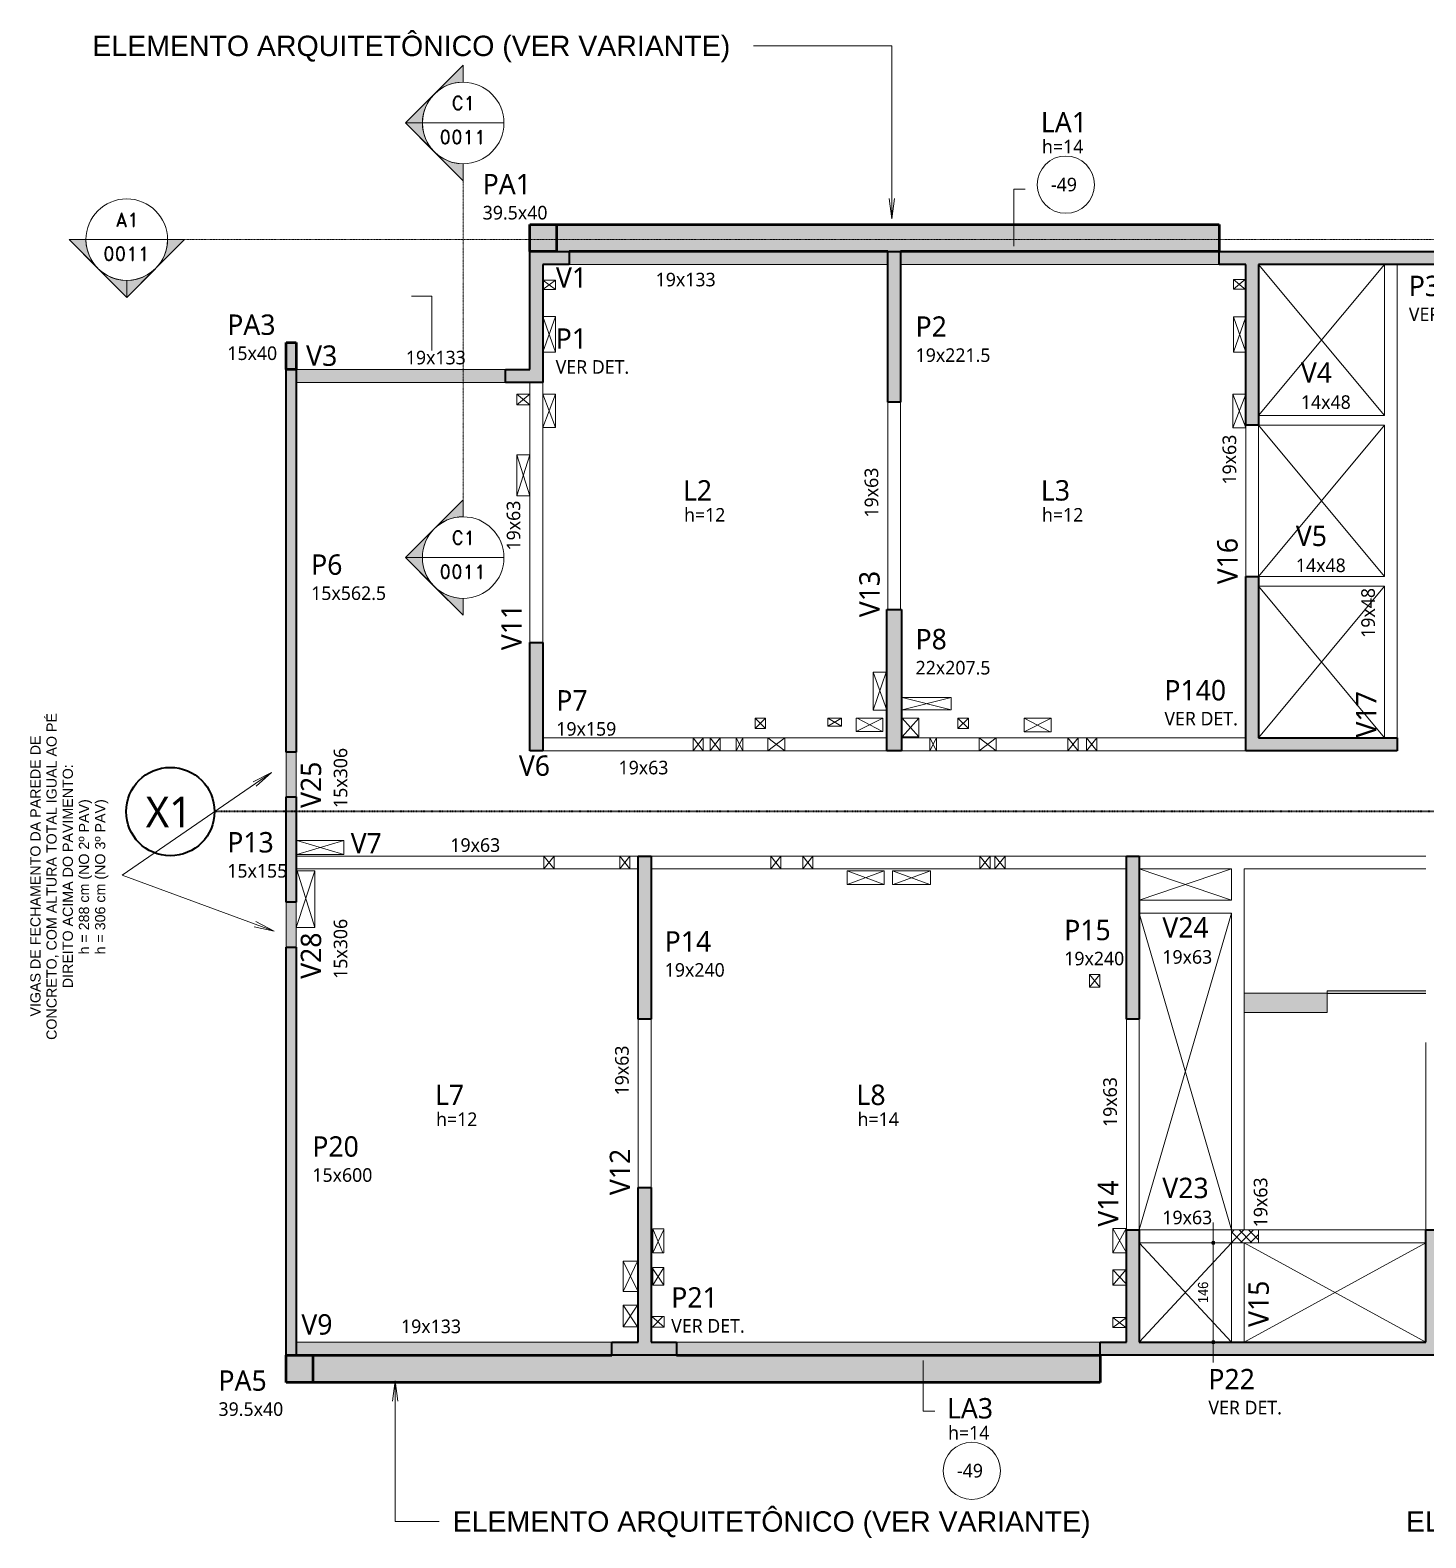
# Model space of a CAD drawing. Header units: centimetres. Extents: x -2102 to 22188, y -1637 to 88376.
# Drawn here: x 3818 to 5871, y -1185 to 1033 of the extents above; entities that cross this region are included whole.
import ezdxf

# ---------------------------------------------------------------- set-up
doc = ezdxf.new("R2010")
doc.units = ezdxf.units.CM
for name, pattern in [('Centro de 6 mm', [1.32, 0.6, -0.24, 0.24, -0.24]), ('Dash dot', [1.5875, 0.635, -0.47625, 0, -0.47625]), ('Traço', [0.635, 0.3175, -0.3175])]:
    doc.linetypes.add(name, pattern=pattern)
for name, color, linetype, lineweight in [('A-ANNO-DIMS', 7, 'Continuous', 9), ('A-ANNO-DIMS-100', 7, 'Continuous', 9), ('A-DETL-GENF', 7, 'Continuous', 9), ('A-DETL-THIN', 7, 'Continuous', 18), ('A-FLOR', 7, 'Continuous', 18), ('A-FLOR-IDEN', 7, 'Continuous', 9), ('A-GENM', 7, 'Continuous', 18), ('G-ANNO-SYMB', 7, 'Continuous', 9), ('G-ANNO-TEXT', 7, 'Continuous', 9), ('S-BEAM', 7, 'Continuous', 18), ('S-BEAM-HDLN', 7, 'Traço', 18), ('S-BEAM-IDEN', 7, 'Continuous', 9), ('S-COLS', 7, 'Continuous', 18), ('S-COLS-IDEN', 7, 'Continuous', 9), ('S-GRID', 7, 'Continuous', 9), ('S-GRID-IDEN', 7, 'Continuous', 9)]:
    doc.layers.add(name, color=color, linetype=linetype, lineweight=lineweight)
doc.layers.add('A-DETL', color=7, linetype='Continuous', lineweight=9, true_color=0x00a600)
doc.styles.add('Arial_2', font='arial.ttf', dxfattribs={"height": 30})
doc.styles.add('Arial_4', font='arial.ttf', dxfattribs={"height": 15})
doc.styles.add('Arial_5', font='arial.ttf', dxfattribs={"width": 0.9, "height": 15})
doc.styles.add('Gadugi', font='gadugi.ttf', dxfattribs={"height": 45})
doc.styles.add('Gadugi_3', font='gadugi.ttf', dxfattribs={"height": 30})
doc.styles.add('Gadugi_4', font='gadugi.ttf', dxfattribs={"height": 20})
doc.styles.add('Gadugi_5', font='gadugi.ttf', dxfattribs={"height": 0.2})
doc.styles.add('RomanD', font='romand__.ttf', dxfattribs={"height": 20})
doc.dimstyles.new('PED_1_5mm_ESQ_4', dxfattribs={"dimscale": 30.48, "dimtxt": 15.303891, "dimasz": 0.656168, "dimexe": 0.492126, "dimexo": 0.492126, "dimgap": 0.098425, "dimtad": 1, "dimdec": 1, "dimrnd": 0.5, "dimdsep": 46, "dimtxsty": 'Arial_5', "dimblk1": 'DOTSMALL', "dimblk2": 'DOTSMALL', "dimsah": 1, "dimcen": 0.09, "dimdle": 0.984252, "dimazin": 0, "dimtfac": 1, "dimtdec": 4, "dimtix": 1, "dimtmove": 0, "dimatfit": 3, "dimfxl": 1, "dimtvp": 1, "dimtolj": 1, "dimtzin": 0, "dimarcsym": 2})

# ---------------------------------------------------------------- blocks, each defined once
blk = doc.blocks.new('PED_FURO_RETANGULAR_R04_2020 - 15x15x29-3491205-PL K 001 - FORMA DO PAVIMENTO TIPO 1 - CORTES ARQUITETURA')
at = {"layer": 'A-GENM'}
for p, q in [((-7.5, 9.5), (7.5, -9.5)), ((-7.5, -9.5), (7.5, 9.5)), ((-7.5, -9.5), (-7.5, 9.5)), ((-7.5, 9.5), (7.5, 9.5)), ((7.5, 9.5), (7.5, -9.5)), ((7.5, -9.5), (-7.5, -9.5))]:
    blk.add_line(p, q, dxfattribs=at)
blk = doc.blocks.new('PED_COMPL_ESC_TRIANGULO_BAIXO_R00_2019 - 01-3741892-PL K 001 - FORMA DO PAVIMENTO TIPO 1 - CORTES ARQUITETURA')
at = {"layer": 'S-BEAM', "true_color": 0x0080ff}
blk.add_hatch(color=150, dxfattribs=at).paths.add_polyline_path([(61, 0), (61, 28.1), (-61, 28.1), (-61, 0)], flags=0)
at = {"layer": 'S-BEAM'}
for p, q in [((61, 28.1), (-61, 28.1)), ((61, 0), (61, 28.1)), ((-61, 0), (61, 0))]:
    blk.add_line(p, q, dxfattribs=at)
blk = doc.blocks.new('PED_COMPL_ESC_TRIANGULO_CIMA_R00_2019 - 01-3741802-PL K 001 - FORMA DO PAVIMENTO TIPO 1 - CORTES ARQUITETURA')
at = {"layer": 'S-BEAM', "true_color": 0x0080ff}
blk.add_hatch(color=150, dxfattribs=at).paths.add_polyline_path([(72.5, 0), (72.5, 3.9), (-72.5, 3.9), (-72.5, 0)], flags=0)
at = {"layer": 'S-BEAM'}
for p, q in [((-72.5, 3.9), (-72.5, 0.1)), ((-72.5, 3.9), (72.5, 3.9)), ((72.5, 0), (-72.5, 0))]:
    blk.add_line(p, q, dxfattribs=at)
blk = doc.blocks.new('Corte - M_Cabeça do corte - Preenchida-2060824-PL K 001 - FORMA DO PAVIMENTO TIPO 1 - CORTES ARQUITETURA')
at = {"layer": 'G-ANNO-SYMB'}
h = blk.add_hatch(color=256, dxfattribs=at)
edge = h.paths.add_edge_path(flags=0)
edge.add_line((-0.6, 0.849), (-0.6, 0.6))
edge.add_arc((-0.6, 0), 0.6, 90, 135)
edge.add_line((-1.024, 0.424), (-0.6, 0.849))
h = blk.add_hatch(color=256, dxfattribs=at)
edge = h.paths.add_edge_path(flags=0)
edge.add_line((-0.6, 0.849), (-0.176, 0.424))
edge.add_arc((-0.6, 0), 0.6, 45, 90)
edge.add_line((-0.6, 0.6), (-0.6, 0.849))
h = blk.add_hatch(color=256, dxfattribs=at)
edge = h.paths.add_edge_path(flags=0)
edge.add_line((-1.449, 0), (-1.024, 0.424))
edge.add_arc((-0.6, 0), 0.6, 135, 180)
edge.add_line((-1.2, 0), (-1.449, 0))
h = blk.add_hatch(color=256, dxfattribs=at)
edge = h.paths.add_edge_path(flags=0)
edge.add_line((0.249, 0), (0, 0))
edge.add_arc((-0.6, 0), 0.6, 360, 405)
edge.add_line((-0.176, 0.424), (0.249, 0))
for p, q in [((-0.6, 0.849), (-1.449, 0)), ((-0.6, 0.849), (-1.024, 0.424)), ((-0.6, 0.849), (0.249, 0)), ((-0.6, 0.6), (-0.6, 0.849)), ((-0.6, 0.849), (-0.6, 0.6)), ((-0.176, 0.424), (-0.6, 0.849)), ((-1.024, 0.424), (-1.449, 0)), ((0.249, 0), (-0.176, 0.424)), ((-1.449, 0), (-1.2, 0)), ((0, 0), (0.249, 0)), ((-1.2, 0), (-1.449, 0)), ((0, 0), (0.249, 0))]:
    blk.add_line(p, q, dxfattribs=at)
for start, end in [(360, 180), (90, 135), (45, 90), (135, 180), (360, 45), (180, 360)]:
    blk.add_arc((-0.6, 0), 0.6, start, end, dxfattribs=at)
blk = doc.blocks.new('PED_TAG_PILAR_R04 - PILAR VER DET_-2523782-PL K 001 - FORMA DO PAVIMENTO TIPO 1 - CORTES ARQUITETURA')
at = {"layer": 'S-COLS-IDEN', "insert": (0.115, -0.633), "char_height": 0.2, "width": 1.37089, "attachment_point": 1, "style": 'Gadugi_5'}
blk.add_mtext('VER DET.', dxfattribs=at)
blk = doc.blocks.new('PED_TAG_LAJE_R03 - TÍTULO_ESPESSURA_REBAIXO-2582888-PL K 001 - FORMA DO PAVIMENTO TIPO 1 - CORTES ARQUITETURA')
at = {"layer": 'A-FLOR-IDEN'}
blk.add_circle((-0.108, -0.761), 0.421, dxfattribs=at)
blk = doc.blocks.new('DIMBLOCK154-PL K 001 - FORMA DO PAVIMENTO TIPO 1 - CORTES ARQUITETURA')
at = {"layer": 'A-ANNO-DIMS-100'}
h = blk.add_hatch(color=256, dxfattribs=at)
edge = h.paths.add_edge_path(flags=0)
edge.add_arc((5558, -750.8), 2.5, 0, 360)
h = blk.add_hatch(color=256, dxfattribs=at)
edge = h.paths.add_edge_path(flags=0)
edge.add_arc((5558, -896.9), 2.5, 0, 360)
for p, q in [((5558, -720.8), (5558, -926.9)), ((5588.7, -750.8), (5543, -750.8)), ((5558, -750.8), (5588.7, -750.8)), ((5546.5, -896.9), (5573, -896.9)), ((5558, -896.9), (5546.5, -896.9))]:
    blk.add_line(p, q, dxfattribs=at)
for centre in [(5558, -750.8), (5558, -896.9)]:
    blk.add_circle(centre, 2.5, dxfattribs=at)
at = {"layer": 'A-ANNO-DIMS-100', "color": 0, "insert": (5535.5, -839.4), "char_height": 15, "width": 37.294, "attachment_point": 1, "rotation": 90, "line_spacing_factor": 0.941778, "style": 'Arial_5'}
blk.add_mtext('146', dxfattribs=at)
blk = doc.blocks.new('_DotSmall')
at = {"color": 0, "linetype": 'ByBlock', "const_width": 0.5}
blk.add_lwpolyline([(-0.0625, 0, 1), (0.0625, 0, 1)], format="xyb", close=True, dxfattribs=at)
blk = doc.blocks.new('Eixo - X1-2173051-PL K 001 - FORMA DO PAVIMENTO TIPO 1 - CORTES ARQUITETURA')
at = {"layer": 'S-GRID-IDEN', "color": 152, "lineweight": 35, "true_color": 0x0070c0}
blk.add_circle((0, 0), 0.65, dxfattribs=at)

msp = doc.modelspace()

# ---------------------------------------------------------------- hatches: boundary and pattern name
at = {"layer": 'A-DETL-GENF', "true_color": 0x0000ff}
h = msp.add_hatch(dxfattribs=at)
h.set_pattern_fill('FP_1', color=5, style=0, pattern_type=2)
h.set_pattern_definition([(45, (5953.076, 0), (-7.07107, 7.07107), []), (135, (5953.076, 0), (-7.07107, -7.07107), [])])
h.paths.add_polyline_path([(5584.74, -750.83), (5624.74, -750.83), (5624.74, -731.83), (5584.74, -731.83)], flags=0)
at = {"layer": 'A-FLOR', "true_color": 0xa7d7e1}
for points in [[(5566.96, 707.12), (5566.96, 747.12), (4592.21, 747.12), (4592.21, 707.12), (5556.48, 707.12)], [(4233.72, -955.95), (5391.48, -955.95), (5391.48, -915.95), (4233.72, -915.95)]]:
    msp.add_hatch(color=9, dxfattribs=at).paths.add_polyline_path(points, flags=0)
at = {"layer": 'S-BEAM', "true_color": 0xccffcc}
for points in [[(4610.46, 688.12), (5079.21, 688.12), (5079.21, 707.12), (4610.46, 707.12)], [(5556.48, 688.12), (5566.96, 688.12), (5566.96, 707.12), (5098.21, 707.12), (5098.21, 688.12)], [(4516.96, 514.55), (4516.96, 533.55), (4209.22, 533.55), (4209.22, 514.55)], [(4233.72, -915.95), (4673.46, -915.95), (4673.46, -896.95), (4209.22, -896.95), (4209.22, -915.95)], [(5391.48, -915.95), (5391.48, -896.95), (4768.46, -896.95), (4768.46, -915.95), (5073.62, -915.95)]]:
    msp.add_hatch(color=254, dxfattribs=at).paths.add_polyline_path(points, flags=0)
at = {"layer": 'S-BEAM', "true_color": 0xe6b8b7}
for points in [[(4209.22, -94.95), (4209.22, -28.98), (4194.22, -28.98), (4194.22, -94.95)], [(4194.22, -316), (4209.22, -316), (4209.22, -249.93), (4194.22, -249.93), (4194.22, -287.2)]]:
    msp.add_hatch(color=9, dxfattribs=at).paths.add_polyline_path(points, flags=0)
at = {"layer": 'S-COLS', "true_color": 0x808080}
for points in [[(4552.71, 707.12), (4592.21, 707.12), (4592.21, 747.12), (4552.71, 747.12)], [(4516.96, 514.55), (4571.71, 514.55), (4571.71, 688.12), (4610.46, 688.12), (4610.46, 707.12), (4552.71, 707.12), (4552.71, 533.55), (4516.96, 533.55)], [(5098.21, 485.65), (5098.21, 707.12), (5079.21, 707.12), (5079.21, 485.65)], [(6046.21, 452.12), (6065.21, 452.12), (6065.21, 688.12), (6103.95, 688.12), (6103.95, 707.12), (5566.96, 707.12), (5566.96, 688.12), (5605.71, 688.12), (5605.71, 452.12), (5624.71, 452.12), (5624.71, 688.12), (6046.21, 688.12)], [(4209.22, 533.55), (4209.22, 573.55), (4194.22, 573.55), (4194.22, 533.55)], [(4209.22, -28.98), (4209.22, 533.55), (4194.22, 533.55), (4194.22, -28.98)], [(5828.71, -26.88), (5828.71, -7.88), (5624.71, -7.88), (5624.71, 229.12), (5605.71, 229.12), (5605.71, -26.88)], [(5099.71, -26.87), (5099.71, 180.63), (5077.71, 180.63), (5077.71, -26.87)], [(4571.71, -26.88), (4571.71, 132.12), (4552.71, 132.12), (4552.71, -26.88)], [(4209.22, -249.93), (4209.22, -94.95), (4194.22, -94.95), (4194.22, -249.93)], [(4731.21, -421.88), (4731.21, -181.88), (4712.21, -181.88), (4712.21, -421.88)], [(5449.21, -421.88), (5449.21, -181.88), (5430.21, -181.88), (5430.21, -421.88)], [(4209.22, -915.95), (4209.22, -316), (4194.22, -316), (4194.22, -915.95)], [(4768.46, -915.95), (4768.46, -896.95), (4731.21, -896.95), (4731.21, -669.38), (4712.21, -669.38), (4712.21, -896.95), (4673.46, -896.95), (4673.46, -915.95)], [(5928.47, -915.95), (5928.47, -896.95), (5889.73, -896.95), (5889.73, -731.83), (5870.73, -731.83), (5870.73, -896.95), (5449.21, -896.95), (5449.21, -731.83), (5430.21, -731.83), (5430.21, -896.95), (5391.48, -896.95), (5391.48, -915.95), (5556.48, -915.95)], [(4233.72, -955.95), (4233.72, -915.95), (4194.22, -915.95), (4194.22, -955.95)]]:
    msp.add_hatch(color=8, dxfattribs=at).paths.add_polyline_path(points, flags=0)

# ---------------------------------------------------------------- linework, layer by layer
at = {"layer": 'A-DETL', "color": 7}
for p, q in [((5281.58, 798.97), (5264.58, 798.97)), ((5264.58, 798.97), (5264.58, 714.97)), ((5809.71, 466.12), (5624.71, 688.12)), ((5809.71, 688.12), (5624.71, 466.12)), ((4408.75, 641.72), (4378.75, 641.72)), ((4408.75, 561.72), (4408.75, 641.72)), ((5624.71, 452.12), (5809.71, 229.12)), ((5624.71, 229.12), (5809.71, 452.12)), ((5624.71, 215.12), (5809.71, -7.88)), ((5809.71, 215.12), (5624.71, -7.88)), ((5449.21, -246.88), (5584.74, -200.88)), ((5584.74, -246.88), (5449.21, -200.88)), ((5584.74, -731.83), (5449.21, -265.88)), ((5584.74, -265.88), (5449.21, -731.83)), ((5584.74, -750.83), (5449.21, -896.95)), ((5449.21, -750.83), (5584.74, -896.95)), ((5624.74, -731.83), (5584.74, -731.83)), ((5584.74, -731.83), (5584.74, -750.83)), ((5584.74, -750.83), (5624.74, -750.83)), ((5603.74, -750.83), (5870.73, -896.95)), ((5870.73, -750.83), (5603.74, -896.95)), ((5624.74, -750.83), (5624.74, -731.83)), ((5131.36, -998.45), (5131.36, -923.95)), ((5148.36, -998.45), (5131.36, -998.45))]:
    msp.add_line(p, q, dxfattribs=at)
at = {"layer": 'A-DETL-THIN'}
for p, q in [((5587.71, 651.95), (5605.71, 666.95)), ((5587.71, 666.11), (5605.71, 651.11)), ((4571.71, 665.11), (4590.71, 651.58)), ((4571.71, 651.58), (4590.71, 665.11)), ((4571.71, 611.81), (4590.71, 559.04)), ((4590.71, 611.81), (4571.71, 559.04)), ((5587.71, 611.17), (5605.71, 559.1)), ((5587.71, 559.1), (5605.71, 611.17)), ((4533.71, 497.4), (4552.71, 481.67)), ((4552.71, 497.4), (4533.71, 481.67)), ((4571.71, 497.68), (4590.71, 448.67)), ((4590.71, 497.68), (4571.71, 448.67)), ((5586.71, 497.68), (5605.71, 447.92)), ((5586.71, 447.92), (5605.71, 497.68)), ((4533.71, 408.3), (4552.71, 348.05)), ((4533.71, 348.05), (4552.71, 408.3)), ((5057.92, 88.41), (5077.71, 32.8)), ((5057.92, 32.8), (5077.07, 88.41)), ((5100.71, 51.37), (5172.52, 33.12)), ((5172.52, 51.37), (5100.71, 33.12)), ((4884.02, 21.12), (4899.24, 5.9)), ((4884.02, 5.83), (4899.24, 21.05)), ((4991.13, 21.12), (5011.38, 9.33)), ((5011.38, 21.12), (4991.13, 9.33)), ((5072.21, 21.12), (5033.03, 1.49)), ((5034.19, 21.12), (5071.48, 1.49)), ((5100.71, 21.12), (5124.88, -6.73)), ((5100.71, -6.73), (5124.88, 21.12)), ((5182.58, 21.12), (5197.8, 5.9)), ((5197.8, 21.12), (5182.58, 5.9)), ((5319.79, 21.12), (5279.68, 1.03)), ((5280.15, 21.12), (5318.32, 1.03)), ((4807.83, -26.88), (4792.83, -7.88)), ((4807.83, -7.88), (4792.83, -26.88)), ((4832.83, -26.88), (4817.83, -7.88)), ((4832.83, -7.88), (4817.83, -26.88)), ((4866.16, -26.88), (4856.16, -7.88)), ((4866.16, -7.88), (4856.16, -26.88)), ((4927.71, -26.88), (4902.71, -7.88)), ((4927.71, -7.88), (4902.71, -26.88)), ((5151.01, -7.88), (5141.01, -26.88)), ((5151.01, -26.88), (5141.01, -7.88)), ((5238.7, -26.88), (5213.7, -7.88)), ((5238.7, -7.88), (5213.7, -26.88)), ((5359.18, -26.88), (5344.18, -7.88)), ((5359.18, -7.88), (5344.18, -26.88)), ((5386.75, -7.88), (5371.75, -26.88)), ((5386.75, -26.88), (5371.75, -7.88)), ((4210.22, -159.09), (4279.29, -179.45)), ((4279.29, -159.09), (4210.22, -179.45)), ((4588.49, -181.88), (4573.49, -200.88)), ((4588.49, -200.88), (4573.49, -181.88)), ((4700.04, -181.88), (4685.04, -200.88)), ((4700.04, -200.88), (4685.04, -181.88)), ((4922.19, -181.88), (4907.19, -200.88)), ((4922.19, -200.88), (4907.19, -181.88)), ((4969.13, -181.88), (4954.13, -200.88)), ((4969.13, -200.88), (4954.13, -181.88)), ((5229.94, -200.88), (5214.94, -181.88)), ((5229.94, -181.88), (5214.94, -200.88)), ((5251.97, -200.88), (5236.97, -181.88)), ((5251.97, -181.88), (5236.97, -200.88)), ((4236.39, -203.45), (4209.22, -287.2)), ((4236.39, -287.2), (4210.79, -203.45)), ((5019.33, -203.45), (5074.21, -223.93)), ((5074.21, -203.45), (5019.33, -223.93)), ((5086.46, -203.45), (5141.34, -223.93)), ((5142.02, -203.45), (5087.14, -223.93)), ((4733.77, -730.16), (4748.67, -765.26)), ((4733.77, -765.26), (4749.71, -731.36)), ((5410.21, -765.34), (5430.21, -728.8)), ((5410.21, -729.91), (5430.21, -765.34)), ((4690.21, -777.75), (4712.21, -822.85)), ((4690.21, -822.39), (4711.2, -777.75)), ((4733.77, -812.93), (4749.71, -787.12)), ((4749.71, -812.93), (4733.77, -788.78)), ((5410.21, -812.94), (5429.21, -790.32)), ((5410.21, -790.32), (5429.21, -810.81)), ((4690.21, -842.63), (4711.2, -874.43)), ((4690.21, -874.43), (4711.2, -842.63)), ((4732.21, -859.28), (4750.21, -874.58)), ((4733.28, -874.58), (4748.58, -859.28)), ((5410.21, -860.61), (5429.21, -875.19)), ((5410.21, -875.19), (5430.21, -860.65))]:
    msp.add_line(p, q, dxfattribs=at)
at = {"layer": 'A-FLOR', "color": 190, "lineweight": 50, "true_color": 0x8000ff}
for p, q in [((4592.21, 747.12), (5566.96, 747.12)), ((5566.96, 747.12), (5566.96, 707.12)), ((5079.21, 707.12), (4610.46, 707.12)), ((5566.96, 707.12), (5098.21, 707.12)), ((4233.72, -915.95), (4673.46, -915.95)), ((4768.46, -915.95), (5391.48, -915.95)), ((5391.48, -915.95), (5391.48, -955.95)), ((5391.48, -955.95), (4233.72, -955.95))]:
    msp.add_line(p, q, dxfattribs=at)
at = {"layer": 'A-FLOR'}
for p, q in [((5605.71, 666.11), (5587.71, 666.11)), ((5587.71, 666.11), (5587.71, 651.95)), ((4590.71, 665.11), (4571.71, 665.11)), ((4571.71, 651.58), (4590.71, 651.58)), ((4590.71, 651.58), (4590.71, 665.11)), ((5587.71, 651.95), (5605.71, 651.95)), ((4590.71, 611.81), (4571.71, 611.81)), ((4590.71, 559.04), (4590.71, 611.81)), ((5605.71, 611.17), (5587.71, 611.17)), ((5587.71, 611.17), (5587.71, 559.1)), ((4571.71, 559.04), (4590.71, 559.04)), ((5587.71, 559.1), (5605.71, 559.1)), ((4552.71, 497.4), (4533.71, 497.4)), ((4533.71, 497.4), (4533.71, 481.67)), ((4590.71, 497.68), (4571.71, 497.68)), ((4590.71, 448.67), (4590.71, 497.68)), ((5605.71, 497.68), (5586.71, 497.68)), ((5586.71, 497.68), (5586.71, 447.92)), ((4533.71, 481.67), (4552.71, 481.67)), ((4571.71, 448.67), (4590.71, 448.67)), ((5586.71, 447.92), (5605.71, 447.92)), ((4552.71, 408.3), (4533.71, 408.3)), ((4533.71, 408.3), (4533.71, 348.05)), ((4533.71, 348.05), (4552.71, 348.05)), ((5079.21, 180.65), (5077.71, 180.65)), ((5099.71, 180.65), (5098.21, 180.65)), ((5077.71, 88.41), (5057.92, 88.41)), ((5057.92, 88.41), (5057.92, 32.8)), ((5172.52, 51.37), (5100.71, 51.37)), ((5100.71, 51.37), (5100.71, 33.12)), ((5172.52, 33.12), (5172.52, 51.37)), ((5057.92, 32.8), (5077.71, 32.8)), ((5100.71, 33.12), (5172.52, 33.12)), ((4899.24, 21.12), (4884.02, 21.12)), ((4884.02, 21.12), (4884.02, 5.83)), ((4884.02, 5.83), (4899.24, 5.83)), ((4899.24, 5.83), (4899.24, 21.12)), ((5011.38, 21.12), (4991.13, 21.12)), ((4991.13, 21.12), (4991.13, 9.33)), ((4991.13, 9.33), (5011.38, 9.33)), ((5011.38, 9.33), (5011.38, 21.12)), ((5072.21, 21.12), (5033.03, 21.12)), ((5033.03, 21.12), (5033.03, 1.49)), ((5033.03, 1.49), (5072.21, 1.49)), ((5072.21, 1.49), (5072.21, 21.12)), ((5124.88, 21.12), (5100.71, 21.12)), ((5100.71, 21.12), (5100.71, -6.73)), ((5124.88, -6.73), (5124.88, 21.12)), ((5197.8, 21.12), (5182.58, 21.12)), ((5182.58, 21.12), (5182.58, 5.83)), ((5182.58, 5.83), (5197.8, 5.83)), ((5197.8, 5.83), (5197.8, 21.12)), ((5319.79, 21.12), (5280.15, 21.12)), ((5280.15, 21.12), (5280.15, 1.03)), ((5280.15, 1.03), (5319.79, 1.03)), ((5319.79, 1.03), (5319.79, 21.12)), ((5100.71, -6.73), (5124.88, -6.73)), ((4209.22, -94.95), (4209.22, -28.98)), ((5077.71, -26.88), (5099.71, -26.88)), ((4279.29, -159.09), (4210.22, -159.09)), ((4210.22, -159.09), (4210.22, -179.45)), ((4279.29, -179.45), (4279.29, -159.09)), ((4210.22, -179.45), (4279.29, -179.45)), ((4236.39, -203.45), (4209.22, -203.45)), ((4236.39, -287.2), (4236.39, -203.45)), ((5074.21, -203.45), (5019.33, -203.45)), ((5019.33, -203.45), (5019.33, -223.93)), ((5074.21, -223.93), (5074.21, -203.45)), ((5142.02, -203.45), (5086.46, -203.45)), ((5086.46, -203.45), (5086.46, -223.93)), ((5142.02, -223.93), (5142.02, -203.45)), ((5019.33, -223.93), (5074.21, -223.93)), ((5086.46, -223.93), (5142.02, -223.93)), ((4209.22, -316), (4209.22, -287.2)), ((4209.22, -287.2), (4236.39, -287.2)), ((4749.71, -730.16), (4733.77, -730.16)), ((4733.77, -730.16), (4733.77, -765.26)), ((4749.71, -765.26), (4749.71, -730.16)), ((5430.21, -729.91), (5410.21, -729.91)), ((5410.21, -729.91), (5410.21, -765.34)), ((4733.77, -765.26), (4749.71, -765.26)), ((5410.21, -765.34), (5430.21, -765.34)), ((4711.2, -777.75), (4690.21, -777.75)), ((4690.21, -777.75), (4690.21, -822.39)), ((4711.2, -822.39), (4711.2, -777.75)), ((4749.71, -787.12), (4733.77, -787.12)), ((4733.77, -787.12), (4733.77, -812.93)), ((4749.71, -812.93), (4749.71, -787.12)), ((5429.21, -790.32), (5410.21, -790.32)), ((5410.21, -790.32), (5410.21, -812.94)), ((5429.21, -812.94), (5429.21, -790.32)), ((4733.77, -812.93), (4749.71, -812.93)), ((5410.21, -812.94), (5429.21, -812.94)), ((4690.21, -822.39), (4711.2, -822.39)), ((4711.2, -842.63), (4690.21, -842.63)), ((4690.21, -842.63), (4690.21, -874.43)), ((4711.2, -874.43), (4711.2, -842.63)), ((4750.21, -859.28), (4732.21, -859.28)), ((4732.21, -859.28), (4732.21, -874.58)), ((4750.21, -874.58), (4750.21, -859.28)), ((5429.21, -860.61), (5410.21, -860.61)), ((5410.21, -860.61), (5410.21, -875.19)), ((5429.21, -875.19), (5429.21, -860.61)), ((4690.21, -874.43), (4711.2, -874.43)), ((4732.21, -874.58), (4750.21, -874.58)), ((5410.21, -875.19), (5429.21, -875.19))]:
    msp.add_line(p, q, dxfattribs=at)
at = {"layer": 'G-ANNO-SYMB'}
for p, q in [((4394.74, 896.37), (4514.74, 896.37)), ((3899.95, 724.8), (4019.95, 724.8)), ((4394.74, 257.13), (4514.74, 257.13))]:
    msp.add_line(p, q, dxfattribs=at)
at = {"layer": 'G-ANNO-SYMB', "linetype": 'Centro de 6 mm'}
for p, q in [((4454.74, 317.13), (4454.74, 836.37)), ((7548.04, 724.8), (4019.95, 724.8))]:
    msp.add_line(p, q, dxfattribs=at)
at = {"layer": 'G-ANNO-TEXT'}
for p, q in [((5085.11, 1009.79), (4881.75, 1009.79)), ((5085.11, 755.52), (5085.11, 1009.79)), ((5085.11, 755.52), (5081.17, 785.52)), ((5085.11, 755.52), (5089.06, 785.52)), ((4172.92, -58.73), (3953.01, -210.11)), ((4172.92, -58.73), (4145.97, -72.48)), ((4172.92, -58.73), (4150.45, -78.99)), ((4176.68, -292.4), (3953.01, -210.11)), ((4176.68, -292.4), (4147.16, -285.75)), ((4176.68, -292.4), (4149.88, -278.33)), ((4354.85, -953.83), (4350.9, -983.83)), ((4354.85, -953.83), (4358.8, -983.83)), ((4354.85, -953.83), (4354.85, -1160.65)), ((4354.85, -1160.65), (4419.27, -1160.65))]:
    msp.add_line(p, q, dxfattribs=at)
at = {"layer": 'S-BEAM'}
for p, q in [((4610.46, 707.12), (5079.21, 707.12)), ((4610.46, 688.12), (5079.21, 688.12)), ((5098.21, 707.12), (5566.96, 707.12)), ((5098.21, 688.12), (5566.96, 688.12)), ((5809.71, 466.12), (5809.71, 688.12)), ((5828.71, -7.88), (5828.71, 688.12)), ((4209.22, 533.55), (4516.96, 533.55)), ((4209.22, 514.55), (4516.96, 514.55)), ((4552.71, 132.12), (4552.71, 514.55)), ((4571.71, 132.12), (4571.71, 514.55)), ((5079.21, 180.63), (5079.21, 485.65)), ((5098.21, 180.63), (5098.21, 485.65)), ((5624.71, 466.12), (5809.71, 466.12)), ((5605.71, 229.12), (5605.71, 452.12)), ((5624.71, 229.12), (5624.71, 452.12)), ((5624.71, 452.12), (5809.71, 452.12)), ((5809.71, 229.12), (5809.71, 452.12)), ((5624.71, 229.12), (5809.71, 229.12)), ((5624.71, 215.12), (5809.71, 215.12)), ((5809.71, -7.88), (5809.71, 215.12)), ((4571.71, -7.88), (5077.71, -7.88)), ((5099.71, -7.88), (5605.71, -7.88)), ((4194.22, -94.95), (4194.22, -28.98)), ((4571.71, -26.88), (5077.71, -26.88)), ((5099.71, -26.88), (5605.71, -26.88)), ((4209.22, -181.88), (4712.21, -181.88)), ((4731.21, -181.88), (5430.21, -181.88)), ((5449.21, -181.88), (5870.73, -181.88)), ((4209.22, -200.88), (4712.21, -200.88)), ((4731.21, -200.88), (5430.21, -200.88)), ((5449.21, -200.88), (5584.74, -200.88)), ((5584.74, -246.88), (5584.74, -200.88)), ((5603.74, -200.88), (5870.73, -200.88)), ((5603.74, -731.83), (5603.74, -200.88)), ((4194.22, -316), (4194.22, -249.93)), ((4209.22, -287.2), (4209.22, -249.93)), ((5449.21, -246.88), (5584.74, -246.88)), ((5449.21, -265.88), (5584.74, -265.88)), ((5584.74, -731.83), (5584.74, -265.88)), ((4712.21, -669.38), (4712.21, -421.88)), ((4731.21, -669.38), (4731.21, -421.88)), ((5430.21, -731.83), (5430.21, -421.88)), ((5449.21, -731.83), (5449.21, -421.88)), ((5870.73, -731.83), (5870.73, -455.88)), ((5449.21, -731.83), (5584.74, -731.83)), ((5449.21, -750.83), (5584.74, -750.83)), ((5584.74, -896.95), (5584.74, -750.83)), ((5603.74, -896.95), (5603.74, -750.83)), ((5624.74, -731.83), (5870.73, -731.83)), ((5624.74, -750.83), (5870.73, -750.83)), ((4673.46, -896.95), (4209.22, -896.95)), ((4768.46, -896.95), (5391.48, -896.95)), ((4673.46, -915.95), (4233.72, -915.95)), ((4768.46, -915.95), (5391.48, -915.95))]:
    msp.add_line(p, q, dxfattribs=at)
at = {"layer": 'S-BEAM-HDLN', "linetype": 'Continuous'}
for p, q in [((4792.83, -7.88), (4792.83, -26.88)), ((4807.83, -26.88), (4807.83, -7.88)), ((4817.83, -7.88), (4817.83, -26.88)), ((4832.83, -26.88), (4832.83, -7.88)), ((4856.16, -7.88), (4856.16, -26.88)), ((4866.16, -26.88), (4866.16, -7.88)), ((4902.71, -7.88), (4902.71, -26.88)), ((4927.71, -26.88), (4927.71, -7.88)), ((5141.01, -7.88), (5141.01, -26.88)), ((5151.01, -26.88), (5151.01, -7.88)), ((5213.7, -7.88), (5213.7, -26.88)), ((5238.7, -26.88), (5238.7, -7.88)), ((5344.18, -7.88), (5344.18, -26.88)), ((5359.18, -26.88), (5359.18, -7.88)), ((5371.75, -7.88), (5371.75, -26.88)), ((5386.75, -26.88), (5386.75, -7.88)), ((5077.71, -26.88), (5077.71, -26.87)), ((5099.71, -26.88), (5099.71, -26.87)), ((4573.49, -181.88), (4573.49, -200.88)), ((4588.49, -200.88), (4588.49, -181.88)), ((4685.04, -181.88), (4685.04, -200.88)), ((4700.04, -200.88), (4700.04, -181.88)), ((4907.19, -181.88), (4907.19, -200.88)), ((4922.19, -200.88), (4922.19, -181.88)), ((4954.13, -181.88), (4954.13, -200.88)), ((4969.13, -200.88), (4969.13, -181.88)), ((5214.94, -181.88), (5214.94, -200.88)), ((5229.94, -200.88), (5229.94, -181.88)), ((5236.97, -181.88), (5236.97, -200.88)), ((5251.97, -200.88), (5251.97, -181.88))]:
    msp.add_line(p, q, dxfattribs=at)
at = {"layer": 'S-COLS', "color": 190, "lineweight": 50, "true_color": 0x8000ff}
for p, q in [((4552.71, 707.12), (4552.71, 747.12)), ((4552.71, 747.12), (4592.21, 747.12)), ((4592.21, 747.12), (4592.21, 707.12)), ((4592.21, 707.12), (4552.71, 707.12)), ((4194.22, 533.55), (4194.22, 573.55)), ((4194.22, 573.55), (4209.22, 573.55)), ((4209.22, 573.55), (4209.22, 533.55)), ((4209.22, 533.55), (4194.22, 533.55)), ((4194.22, -955.95), (4194.22, -915.95)), ((4194.22, -915.95), (4233.72, -915.95)), ((4233.72, -915.95), (4233.72, -955.95)), ((4233.72, -955.95), (4194.22, -955.95))]:
    msp.add_line(p, q, dxfattribs=at)
at = {"layer": 'S-COLS', "lineweight": 35}
for p, q in [((4552.71, 533.55), (4552.71, 707.12)), ((4552.71, 707.12), (4610.46, 707.12)), ((4610.46, 688.12), (4571.71, 688.12)), ((4571.71, 688.12), (4571.71, 514.55)), ((4610.46, 707.12), (4610.46, 688.12)), ((5079.21, 485.65), (5079.21, 707.12)), ((5079.21, 707.12), (5098.21, 707.12)), ((5098.21, 707.12), (5098.21, 485.65)), ((5566.96, 707.12), (6103.95, 707.12)), ((5566.96, 688.12), (5566.96, 707.12)), ((5605.71, 688.12), (5566.96, 688.12)), ((5605.71, 452.12), (5605.71, 688.12)), ((6046.21, 688.12), (5624.71, 688.12)), ((5624.71, 688.12), (5624.71, 452.12)), ((4194.22, -28.98), (4194.22, 533.55)), ((4194.22, 533.55), (4209.22, 533.55)), ((4209.22, 533.55), (4209.22, -28.98)), ((4516.96, 514.55), (4516.96, 533.55)), ((4516.96, 533.55), (4552.71, 533.55)), ((4571.71, 514.55), (4516.96, 514.55)), ((5098.21, 485.65), (5079.21, 485.65)), ((5624.71, 452.12), (5605.71, 452.12)), ((5605.71, -26.88), (5605.71, 229.12)), ((5605.71, 229.12), (5624.71, 229.12)), ((5624.71, 229.12), (5624.71, -7.88)), ((5077.71, -26.87), (5077.71, 180.63)), ((5077.71, 180.63), (5099.71, 180.63)), ((5099.71, 180.63), (5099.71, -26.87)), ((4552.71, -26.88), (4552.71, 132.12)), ((4552.71, 132.12), (4571.71, 132.12)), ((4571.71, 132.12), (4571.71, -26.88)), ((5624.71, -7.88), (5828.71, -7.88)), ((5828.71, -7.88), (5828.71, -26.88)), ((4209.22, -28.98), (4194.22, -28.98)), ((4571.71, -26.88), (4552.71, -26.88)), ((5099.71, -26.87), (5077.71, -26.87)), ((5828.71, -26.88), (5605.71, -26.88)), ((4194.22, -249.93), (4194.22, -94.95)), ((4194.22, -94.95), (4209.22, -94.95)), ((4209.22, -94.95), (4209.22, -249.93)), ((4712.21, -421.88), (4712.21, -181.88)), ((4712.21, -181.88), (4731.21, -181.88)), ((4731.21, -181.88), (4731.21, -421.88)), ((5430.21, -421.88), (5430.21, -181.88)), ((5430.21, -181.88), (5449.21, -181.88)), ((5449.21, -181.88), (5449.21, -421.88)), ((4209.22, -249.93), (4194.22, -249.93)), ((4194.22, -915.95), (4194.22, -316)), ((4194.22, -316), (4209.22, -316)), ((4209.22, -316), (4209.22, -915.95)), ((4731.21, -421.88), (4712.21, -421.88)), ((5449.21, -421.88), (5430.21, -421.88)), ((4712.21, -896.95), (4712.21, -669.38)), ((4712.21, -669.38), (4731.21, -669.38)), ((4731.21, -669.38), (4731.21, -896.95)), ((5430.21, -896.95), (5430.21, -731.83)), ((5430.21, -731.83), (5449.21, -731.83)), ((5449.21, -731.83), (5449.21, -896.95)), ((5870.73, -896.95), (5870.73, -731.83)), ((5870.73, -731.83), (5889.73, -731.83)), ((4673.46, -915.95), (4673.46, -896.95)), ((4673.46, -896.95), (4712.21, -896.95)), ((4731.21, -896.95), (4768.46, -896.95)), ((4768.46, -896.95), (4768.46, -915.95)), ((5391.48, -915.95), (5391.48, -896.95)), ((5391.48, -896.95), (5430.21, -896.95)), ((5449.21, -896.95), (5870.73, -896.95)), ((4209.22, -915.95), (4194.22, -915.95)), ((4768.46, -915.95), (4673.46, -915.95)), ((5928.47, -915.95), (5391.48, -915.95))]:
    msp.add_line(p, q, dxfattribs=at)
at = {"layer": 'S-GRID', "color": 152, "linetype": 'Dash dot', "lineweight": 35, "true_color": 0x0070c0}
msp.add_line((7864.4, -116.45), (4089.1, -116.45), dxfattribs=at)

# ---------------------------------------------------------------- block references
at = {"layer": 'A-FLOR-IDEN', "xscale": 99.99999999999993, "yscale": 99.99999999999993, "zscale": 99.99999999999993}
for p in [(5351.96, 881.73), (5213.77, -1009.94)]:
    msp.add_blockref('PED_TAG_LAJE_R03 - TÍTULO_ESPESSURA_REBAIXO-2582888-PL K 001 - FORMA DO PAVIMENTO TIPO 1 - CORTES ARQUITETURA', p, dxfattribs=at)
at = {"layer": 'A-GENM', "rotation": 180}
msp.add_blockref('PED_FURO_RETANGULAR_R04_2020 - 15x15x29-3491205-PL K 001 - FORMA DO PAVIMENTO TIPO 1 - CORTES ARQUITETURA', (5383.74, -365.38), dxfattribs=at)
at = {"layer": 'G-ANNO-SYMB', "extrusion": (0, 0, -1), "xscale": 99.99999999999993, "yscale": 99.99999999999993, "zscale": 99.99999999999993}
for p, rotation in [((-4454.74, 836.37), 270.0000000000002), ((-4019.95, 724.8), 180)]:
    msp.add_blockref('Corte - M_Cabeça do corte - Preenchida-2060824-PL K 001 - FORMA DO PAVIMENTO TIPO 1 - CORTES ARQUITETURA', p, dxfattribs=dict(at, rotation=rotation))
at = {"layer": 'G-ANNO-SYMB', "xscale": 99.99999999999993, "yscale": 99.99999999999993, "zscale": 99.99999999999993, "rotation": 90}
msp.add_blockref('Corte - M_Cabeça do corte - Preenchida-2060824-PL K 001 - FORMA DO PAVIMENTO TIPO 1 - CORTES ARQUITETURA', (4454.74, 317.13), dxfattribs=at)
at = {"layer": 'S-BEAM'}
for name, p in [('PED_COMPL_ESC_TRIANGULO_BAIXO_R00_2019 - 01-3741892-PL K 001 - FORMA DO PAVIMENTO TIPO 1 - CORTES ARQUITETURA', (5664.73, -411.88)), ('PED_COMPL_ESC_TRIANGULO_CIMA_R00_2019 - 01-3741802-PL K 001 - FORMA DO PAVIMENTO TIPO 1 - CORTES ARQUITETURA', (5798.22, -383.88))]:
    msp.add_blockref(name, p, dxfattribs=at)
at = {"layer": 'S-COLS-IDEN', "xscale": 99.99999999999993, "yscale": 99.99999999999993, "zscale": 99.99999999999993}
for p in [(5834.23, 688.2), (4579.38, 610.83), (5474.71, 93.55), (4749.31, -799.56), (5539.45, -919.79)]:
    msp.add_blockref('PED_TAG_PILAR_R04 - PILAR VER DET_-2523782-PL K 001 - FORMA DO PAVIMENTO TIPO 1 - CORTES ARQUITETURA', p, dxfattribs=at)
at = {"layer": 'S-GRID-IDEN', "color": 152, "true_color": 0x0070c0, "xscale": 99.99999999999993, "yscale": 99.99999999999993, "zscale": 99.99999999999993, "rotation": 89.99999999999982}
msp.add_blockref('Eixo - X1-2173051-PL K 001 - FORMA DO PAVIMENTO TIPO 1 - CORTES ARQUITETURA', (4024.1, -116.45), dxfattribs=at)

# ---------------------------------------------------------------- texts
at = {"layer": 'A-FLOR-IDEN', "attachment_point": 1}
for s, insert, char_height, width, style in [('LA1', (5304.54, 912.59), 30, 84.9789, 'Gadugi_3'), ('h=14', (5306.1, 871.64), 20, 79.3671, 'Gadugi_4'), ('-49', (5319.33, 815.82), 20, 50.5063, 'Gadugi_4'), ('L2', (4778.04, 370.99), 30, 52.1097, 'Gadugi_3'), ('L3', (5304.54, 370.99), 30, 52.1097, 'Gadugi_3'), ('h=12', (4779.6, 330.03), 20, 79.3671, 'Gadugi_4'), ('h=12', (5306.1, 330.03), 20, 79.3671, 'Gadugi_4'), ('L7', (4413.29, -518.05), 30, 52.1097, 'Gadugi_3'), ('L8', (5033.29, -518.05), 30, 52.1097, 'Gadugi_3'), ('h=12', (4414.85, -559), 20, 79.3671, 'Gadugi_4'), ('h=14', (5034.85, -559), 20, 79.3671, 'Gadugi_4'), ('LA3', (5166.34, -979.07), 30, 84.9789, 'Gadugi_3'), ('h=14', (5167.91, -1020.03), 20, 79.3671, 'Gadugi_4'), ('-49', (5181.14, -1075.85), 20, 50.5063, 'Gadugi_4')]:
    msp.add_mtext(s, dxfattribs=dict(at, insert=insert, char_height=char_height, width=width, style=style))
at = {"layer": 'G-ANNO-SYMB', "char_height": 20, "attachment_point": 1, "style": 'RomanD'}
for s, insert, width in [('C1', (4437.72, 935.62), 46.4979), ('0011', (4419.82, 885.73), 89.789), ('A1', (3943.58, 764.05), 44.8945), ('0011', (3925.03, 714.16), 89.789), ('C1', (4437.72, 296.37), 46.4979), ('0011', (4419.82, 246.48), 89.789)]:
    msp.add_mtext(s, dxfattribs=dict(at, insert=insert, width=width))
at = {"layer": 'G-ANNO-TEXT', "char_height": 30, "width": 1154.43, "attachment_point": 1, "style": 'Arial_2'}
for insert in [(3909.33, 1024.79), (4439.27, -1145.65), (5841.41, -1145.65)]:
    msp.add_mtext('ELEMENTO ARQUITETÔNICO (VER VARIANTE)', dxfattribs=dict(at, insert=insert))
at = {"layer": 'G-ANNO-TEXT', "char_height": 15, "attachment_point": 1, "rotation": 90, "style": 'Arial_4'}
for s, insert, width in [('CONCRETO, COM ALTURA TOTAL IGUAL AO PÉ ', (3841.9, -452.28), 593.2487), ('VIGAS DE FECHAMENTO DA PAREDE DE ', (3818.09, -417.89), 509.8733), ('DIREITO ACIMA DO PAVIMENTO:', (3865.72, -376.22), 401.6454), ('h = 288 cm (NO 2º PAV)', (3889.53, -326.61), 281.3923), ('h = 306 cm (NO 3º PAV)', (3913.34, -326.61), 281.3923)]:
    msp.add_mtext(s, dxfattribs=dict(at, insert=insert, width=width))
at = {"layer": 'S-BEAM-IDEN', "attachment_point": 1}
for s, insert, char_height, width, style in [('V1', (4591.27, 683.95), 30, 60.1266, 'Gadugi_3'), ('19x133', (4737.87, 676.08), 20, 108.2278, 'Gadugi_4'), ('V3', (4223.8, 569.19), 30, 60.1266, 'Gadugi_3'), ('19x133', (4370.39, 561.32), 20, 108.2278, 'Gadugi_4'), ('V4', (5686.92, 544.26), 30, 60.1266, 'Gadugi_3'), ('14x48', (5686.92, 495.82), 20, 89.789, 'Gadugi_4'), ('V5', (5679.53, 304.17), 30, 60.1266, 'Gadugi_3'), ('14x48', (5679.53, 255.73), 20, 89.789, 'Gadugi_4'), ('V6', (4536.69, -33.88), 30, 60.1266, 'Gadugi_3'), ('19x63', (4683.29, -41.75), 20, 89.789, 'Gadugi_4'), ('V7', (4289.29, -147.81), 30, 60.1266, 'Gadugi_3'), ('19x63', (4435.89, -155.68), 20, 89.789, 'Gadugi_4'), ('V24', (5483.13, -271.81), 30, 88.1856, 'Gadugi_3'), ('19x63', (5483.13, -320.25), 20, 89.789, 'Gadugi_4'), ('V23', (5483.13, -655), 30, 88.1856, 'Gadugi_3'), ('19x63', (5483.13, -703.44), 20, 89.789, 'Gadugi_4'), ('V9', (4216.76, -855.73), 30, 60.1266, 'Gadugi_3'), ('19x133', (4363.36, -863.6), 20, 108.2278, 'Gadugi_4')]:
    msp.add_mtext(s, dxfattribs=dict(at, insert=insert, char_height=char_height, width=width, style=style))
at = {"layer": 'S-BEAM-IDEN', "attachment_point": 1, "rotation": 90}
for s, insert, char_height, width, style in [('19x63', (5571.73, 364.52), 20, 89.789, 'Gadugi_4'), ('19x63', (5045.23, 316.04), 20, 89.789, 'Gadugi_4'), ('19x63', (4518.73, 267.52), 20, 89.789, 'Gadugi_4'), ('V16', (5563.86, 217.93), 30, 88.1856, 'Gadugi_3'), ('V13', (5037.36, 169.44), 30, 88.1856, 'Gadugi_3'), ('19x48', (5775.73, 139.09), 20, 89.789, 'Gadugi_4'), ('V11', (4510.86, 120.93), 30, 88.1856, 'Gadugi_3'), ('V17', (5767.86, -7.51), 30, 88.1856, 'Gadugi_3'), ('15x306', (4264.32, -111.13), 20, 108.2278, 'Gadugi_4'), ('V25', (4215.88, -111.13), 30, 88.1856, 'Gadugi_3'), ('15x306', (4264.32, -362.49), 20, 108.2278, 'Gadugi_4'), ('V28', (4215.88, -362.49), 30, 88.1856, 'Gadugi_3'), ('19x63', (4678.23, -533.98), 20, 89.789, 'Gadugi_4'), ('19x63', (5396.23, -580.42), 20, 89.789, 'Gadugi_4'), ('V12', (4670.36, -680.57), 30, 88.1856, 'Gadugi_3'), ('V14', (5388.36, -727.02), 30, 88.1856, 'Gadugi_3'), ('19x63', (5617.59, -727.91), 20, 89.789, 'Gadugi_4'), ('V15', (5609.72, -874.51), 30, 88.1856, 'Gadugi_3')]:
    msp.add_mtext(s, dxfattribs=dict(at, insert=insert, char_height=char_height, width=width, style=style))
at = {"layer": 'S-COLS-IDEN', "attachment_point": 1}
for s, insert, char_height, width, style in [('PA1', (4483.48, 821.44), 30, 89.789, 'Gadugi_3'), ('39.5x40', (4483.48, 774.46), 20, 115.443, 'Gadugi_4'), ('P3', (5845.71, 671.72), 30, 56.9198, 'Gadugi_3'), ('PA3', (4107.79, 614.7), 30, 89.789, 'Gadugi_3'), ('P2', (5120.2, 611.91), 30, 56.9198, 'Gadugi_3'), ('P1', (4590.87, 594.36), 30, 56.9198, 'Gadugi_3'), ('15x40', (4107.79, 567.72), 20, 89.789, 'Gadugi_4'), ('19x221.5', (5120.2, 564.93), 20, 133.8818, 'Gadugi_4'), ('P6', (4231.2, 261.81), 30, 56.9198, 'Gadugi_3'), ('15x562.5', (4231.2, 214.83), 20, 133.8818, 'Gadugi_4'), ('P8', (5120.2, 152.18), 30, 56.9198, 'Gadugi_3'), ('22x207.5', (5120.2, 105.2), 20, 133.8818, 'Gadugi_4'), ('P140', (5486.2, 77.07), 30, 113.0379, 'Gadugi_3'), ('P7', (4591.7, 62.15), 30, 56.9198, 'Gadugi_3'), ('19x159', (4591.7, 15.17), 20, 108.2278, 'Gadugi_4'), ('P13', (4107.79, -146.59), 30, 84.9789, 'Gadugi_3'), ('15x155', (4107.79, -193.57), 20, 108.2278, 'Gadugi_4'), ('P15', (5338.84, -275.61), 30, 84.9789, 'Gadugi_3'), ('P14', (4751.2, -292.35), 30, 84.9789, 'Gadugi_3'), ('19x240', (5338.84, -322.58), 20, 108.2278, 'Gadugi_4'), ('19x240', (4751.2, -339.33), 20, 108.2278, 'Gadugi_4'), ('P20', (4232.92, -594.04), 30, 84.9789, 'Gadugi_3'), ('15x600', (4232.92, -641.02), 20, 108.2278, 'Gadugi_4'), ('P21', (4760.8, -816.04), 30, 84.9789, 'Gadugi_3'), ('PA5', (4094.86, -938.3), 30, 89.789, 'Gadugi_3'), ('P22', (5550.93, -936.27), 30, 84.9789, 'Gadugi_3'), ('39.5x40', (4094.86, -985.28), 20, 115.443, 'Gadugi_4')]:
    msp.add_mtext(s, dxfattribs=dict(at, insert=insert, char_height=char_height, width=width, style=style))
at = {"layer": 'S-GRID-IDEN', "color": 152, "true_color": 0x0070c0, "insert": (3987.96, -94.63), "char_height": 45, "width": 87.3839, "attachment_point": 1, "style": 'Gadugi'}
msp.add_mtext('X1', dxfattribs=at)

# ---------------------------------------------------------------- dimensions: what is measured, and where the dimension line sits
at = {"layer": 'A-ANNO-DIMS'}
dim = msp.add_linear_dim(base=(5557.99, -896.95), p1=(5603.74, -750.83), p2=(5561.52, -896.95), angle=90, dimstyle='PED_1_5mm_ESQ_4', override={"dimpost": '<>', "dimfxl": 152.096735}, dxfattribs=at)
dim.commit()
dim.dimension.update_dxf_attribs({"geometry": 'DIMBLOCK154-PL K 001 - FORMA DO PAVIMENTO TIPO 1 - CORTES ARQUITETURA', "text_midpoint": (5547.33, -823.89)})

doc.saveas('drawing.dxf')
